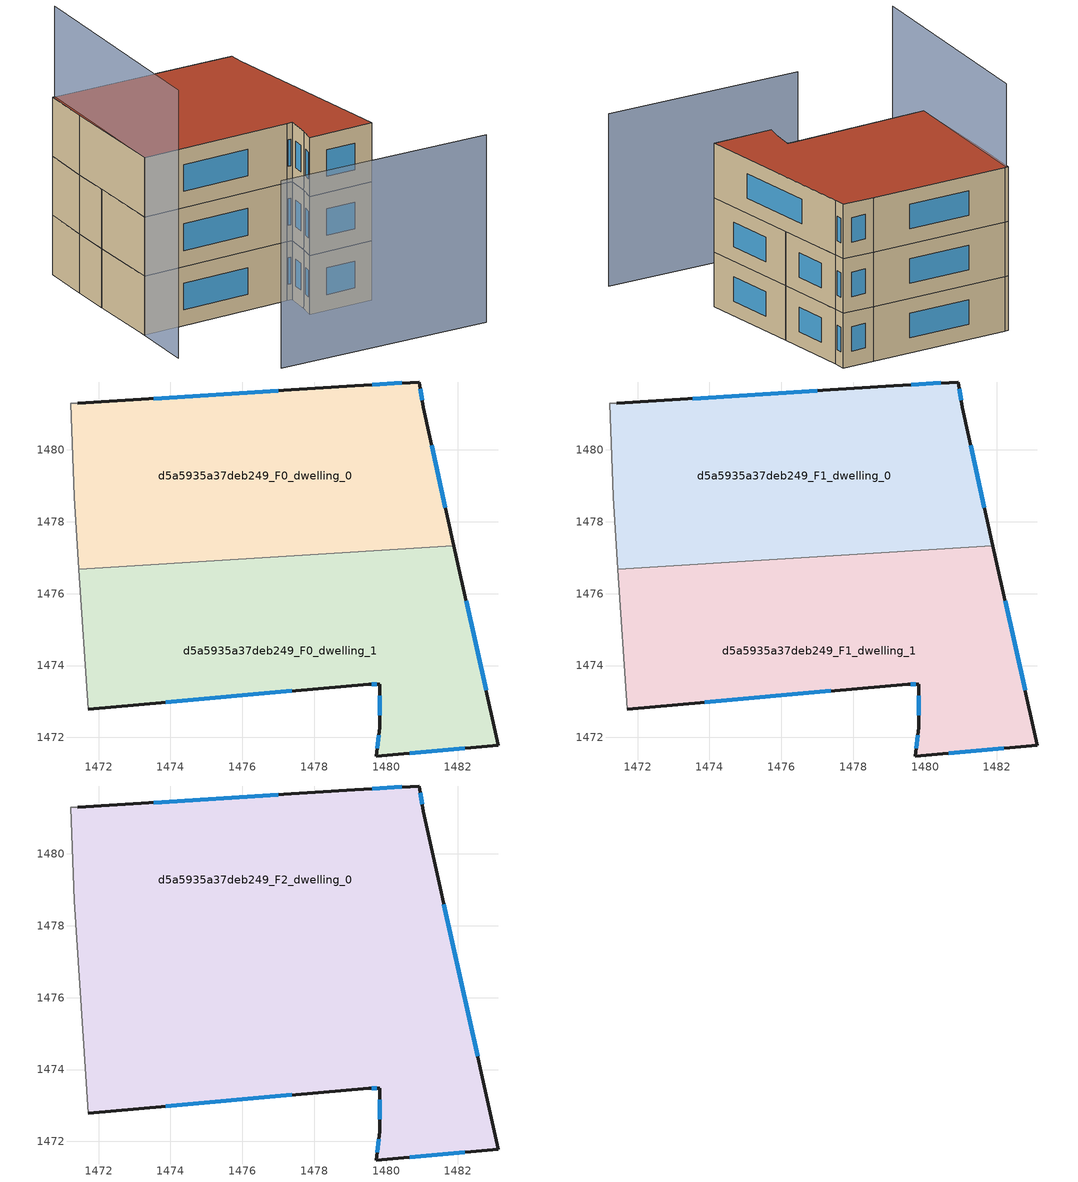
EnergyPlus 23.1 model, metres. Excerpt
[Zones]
d5a5935a37deb249_F0_dwelling_0
 floor ground (EU_floor_Construction): 1480.93,1481.89 1481.03,1481.19 1481.89,1477.33 1471.46,1476.67 1471.32,1478.69 1471.22,1481.29 1471.42,1481.29 1479.13,1481.79 z0
 wall outside (EU_wall_Construction): 1481.89,1477.33 1481.03,1481.19 1480.93,1481.89 1479.13,1481.79 1471.42,1481.29 z0:3
 wall adiabatic (EU_wall_Construction): 1471.42,1481.29 1471.22,1481.29 1471.32,1478.69 1471.46,1476.67 z0:3
 wall to d5a5935a37deb249_F0_dwelling_1 (EU_wall_Construction): 1471.46,1476.67 1481.89,1477.33 z0:3
 window (EU_Window_Construction): 1477.01,1481.65 1473.54,1481.43 / 1480.43,1481.86 1479.62,1481.82 / 1481,1481.38 1480.96,1481.7 / 1481.65,1478.39 1481.27,1480.13 z0.83:2.17
d5a5935a37deb249_F0_dwelling_1
 floor ground (EU_floor_Construction): 1481.89,1477.33 1483.13,1471.78 1479.72,1471.48 1479.82,1472.28 1479.82,1473.49 1479.53,1473.49 1471.72,1472.79 1471.46,1476.67 z0
 wall outside (EU_wall_Construction): 1471.72,1472.79 1479.53,1473.49 1479.82,1473.49 1479.82,1472.28 1479.72,1471.48 1483.13,1471.78 1481.89,1477.33 z0:3
 wall adiabatic (EU_wall_Construction): 1471.46,1476.67 1471.72,1472.79 z0:3
 window (EU_Window_Construction): 1473.87,1472.98 1477.38,1473.29 / 1482.79,1473.31 1482.23,1475.8 / 1480.66,1471.57 1482.19,1471.7 / 1479.8,1472.06 1479.75,1471.7 / 1479.82,1473.15 1479.82,1472.61 / 1479.61,1473.49 1479.74,1473.49 z0.83:2.17
d5a5935a37deb249_F1_dwelling_0
 floor to d5a5935a37deb249_F0_dwelling_0 (EU_floor_Construction): 1480.93,1481.89 1481.03,1481.19 1481.89,1477.33 1471.46,1476.67 1471.32,1478.69 1471.22,1481.29 1471.42,1481.29 1479.13,1481.79 z3
 wall outside (EU_wall_Construction): 1481.89,1477.33 1481.03,1481.19 1480.93,1481.89 1479.13,1481.79 1471.42,1481.29 z3:6
 wall adiabatic (EU_wall_Construction): 1471.42,1481.29 1471.22,1481.29 1471.32,1478.69 1471.46,1476.67 z3:6
 wall to d5a5935a37deb249_F1_dwelling_1 (EU_wall_Construction): 1471.46,1476.67 1481.89,1477.33 z3:6
 window (EU_Window_Construction): 1477.01,1481.65 1473.54,1481.43 / 1480.43,1481.86 1479.62,1481.82 / 1481,1481.38 1480.96,1481.7 / 1481.65,1478.39 1481.27,1480.13 z3.83:5.17
d5a5935a37deb249_F1_dwelling_1
 floor to d5a5935a37deb249_F0_dwelling_1 (EU_floor_Construction): 1481.89,1477.33 1483.13,1471.78 1479.72,1471.48 1479.82,1472.28 1479.82,1473.49 1479.52,1473.49 1471.72,1472.79 1471.46,1476.67 z3
 wall outside (EU_wall_Construction): 1471.72,1472.79 1479.53,1473.49 1479.82,1473.49 1479.82,1472.28 1479.72,1471.48 1483.13,1471.78 1481.89,1477.33 z3:6
 wall adiabatic (EU_wall_Construction): 1471.46,1476.67 1471.72,1472.79 z3:6
 window (EU_Window_Construction): 1473.87,1472.98 1477.38,1473.29 / 1482.79,1473.31 1482.23,1475.8 / 1480.66,1471.57 1482.19,1471.7 / 1479.8,1472.06 1479.75,1471.7 / 1479.82,1473.15 1479.82,1472.61 / 1479.61,1473.49 1479.74,1473.49 z3.83:5.17
d5a5935a37deb249_F2_dwelling_0
 floor to d5a5935a37deb249_F1_dwelling_0 (EU_floor_Construction): 1480.93,1481.89 1481.03,1481.19 1481.89,1477.33 1471.46,1476.67 1471.32,1478.69 1471.22,1481.29 1471.42,1481.29 1479.13,1481.79 z6
 floor to d5a5935a37deb249_F1_dwelling_1 (EU_floor_Construction): 1481.89,1477.33 1483.13,1471.78 1479.72,1471.48 1479.82,1472.28 1479.82,1473.49 1479.52,1473.49 1471.72,1472.79 1471.46,1476.67 z6
 wall outside (EU_wall_Construction): 1471.72,1472.79 1479.53,1473.49 1479.82,1473.49 1479.82,1472.28 1479.72,1471.48 1483.13,1471.78 1481.03,1481.19 1480.93,1481.89 1479.13,1481.79 1471.42,1481.29 z6:9
 wall adiabatic (EU_wall_Construction): 1471.42,1481.29 1471.22,1481.29 1471.32,1478.69 1471.72,1472.79 z6:9
 window (EU_Window_Construction): 1473.87,1472.98 1477.38,1473.29 / 1477.01,1481.65 1473.54,1481.43 / 1480.43,1481.86 1479.62,1481.82 / 1481,1481.38 1480.96,1481.7 / 1482.55,1474.37 1481.61,1478.6 / 1480.66,1471.57 1482.19,1471.7 / 1479.8,1472.06 1479.75,1471.7 / 1479.82,1473.15 1479.82,1472.61 / 1479.61,1473.49 1479.74,1473.49 z6.83:8.17
 roof outside (EU_roof_Construction): 1483.13,1471.78 1481.03,1481.19 1480.93,1481.89 1479.13,1481.79 1471.42,1481.29 1471.22,1481.29 1471.32,1478.69 1471.72,1472.79 1479.53,1473.49 1479.82,1473.49 1479.82,1472.28 1479.72,1471.48 z9
shading: 1471.34,1481.3 1471.86,1469.61 z0:13.6; 1475.62,1466.38 1486.69,1466.97 z0:9.5
[Building]
EU S2 Campaign: North Axis=0; Terrain=City; Solar Distribution=FullExterior
[Site:Location]
Lyon-Bron: Latitude=45.75; Longitude=5; Time Zone=1; Elevation=198
[SizingPeriod:WeatherFileDays]
AnnualSizingPeriod: Begin Month=1; Begin Day of Month=1; End Month=12; End Day of Month=31; Day of Week for Start Day=Monday; Use Weather File Daylight Saving Period=No; Use Weather File Rain and Snow Indicators=No
[MATERIAL]
EU_InternalMass_Material: Roughness=MediumRough; Thickness=0.1; Conductivity=1; Density=1800; Specific Heat=900; Thermal Absorptance=0.9; Solar Absorptance=0.7; Visible Absorptance=0.7
[MATERIAL:NOMASS] Roughness=MediumRough; Thermal Absorptance=0.9; Solar Absorptance=0.7; Visible Absorptance=0.7
Name | Thermal Resistance
EU_wall_NoMass | 0.87146
EU_roof_NoMass | 0.842276
EU_floor_NoMass | 0.496999
[WINDOWMATERIAL:SIMPLEGLAZINGSYSTEM]
EU_Window_SimpleGlazing: UFactor=2.2525; Solar Heat Gain Coefficient=0.76; Visible Transmittance=0.76
[CONSTRUCTION]
EU_wall_Construction: EU_wall_NoMass
EU_roof_Construction: EU_roof_NoMass
EU_floor_Construction: EU_floor_NoMass
EU_Window_Construction: EU_Window_SimpleGlazing
EU_InternalMass_Construction: EU_InternalMass_Material
[ZONE] Type=1; Multiplier=1; Ceiling Height=autocalculate; Floor Area=autocalculate; Part of Total Floor Area=Yes
Name | Volume
d5a5935a37deb249_F0_dwelling_0; d5a5935a37deb249_F1_dwelling_0 | 139.704
d5a5935a37deb249_F2_dwelling_0 | 279.4
d5a5935a37deb249_F0_dwelling_1 | 139.698
d5a5935a37deb249_F1_dwelling_1 | 139.699
[INTERNALMASS] Construction=EU_InternalMass_Construction
Name | Zone or ZoneList | Surface Area
d5a5935a37deb249_F0_dwelling_0_EU_InternalMass | d5a5935a37deb249_F0_dwelling_0 | 46.5677
d5a5935a37deb249_F0_dwelling_1_EU_InternalMass | d5a5935a37deb249_F0_dwelling_1 | 46.566
d5a5935a37deb249_F1_dwelling_0_EU_InternalMass | d5a5935a37deb249_F1_dwelling_0 | 46.5677
d5a5935a37deb249_F1_dwelling_1_EU_InternalMass | d5a5935a37deb249_F1_dwelling_1 | 46.566
d5a5935a37deb249_F2_dwelling_0_EU_InternalMass | d5a5935a37deb249_F2_dwelling_0 | 93.1331
[OTHEREQUIPMENT] Fuel Type=Electricity; Design Level Calculation Method=Watts/Area; Power per Zone Floor Area=1; Fraction Latent=0; Fraction Radiant=0; Fraction Lost=0; Carbon Dioxide Generation Rate=0; EndUse Subcategory=EU_Step8_InternalGains
Name | Zone or ZoneList or Space or SpaceList | Schedule
EU_Step8_InternalGain_d5a5935a37deb249_F0_dwelling_0_f000 | d5a5935a37deb249_F0_dwelling_0 | EU_Step8_GainSchedule_d5a5935a37deb249_F0_dwelling_0_f000
EU_Step8_InternalGain_d5a5935a37deb249_F0_dwelling_1_f000 | d5a5935a37deb249_F0_dwelling_1 | EU_Step8_GainSchedule_d5a5935a37deb249_F0_dwelling_1_f000
EU_Step8_InternalGain_d5a5935a37deb249_F1_dwelling_0_f000 | d5a5935a37deb249_F1_dwelling_0 | EU_Step8_GainSchedule_d5a5935a37deb249_F1_dwelling_0_f000
EU_Step8_InternalGain_d5a5935a37deb249_F1_dwelling_1_f000 | d5a5935a37deb249_F1_dwelling_1 | EU_Step8_GainSchedule_d5a5935a37deb249_F1_dwelling_1_f000
EU_Step8_InternalGain_d5a5935a37deb249_F2_dwelling_0_f000 | d5a5935a37deb249_F2_dwelling_0 | EU_Step8_GainSchedule_d5a5935a37deb249_F2_dwelling_0_f000
[ZONEVENTILATION:DESIGNFLOWRATE] Schedule=EU_AlwaysOn; Design Flow Rate Calculation Method=AirChanges/Hour; Air Changes per Hour=0.425; Ventilation Type=Natural; Fan Pressure Rise=0; Fan Total Efficiency=1; Constant Term Coefficient=1; Temperature Term Coefficient=0; Velocity Term Coefficient=0; Velocity Squared Term Coefficient=0; Minimum Indoor Temperature=-100; Maximum Indoor Temperature=100; Delta Temperature=-100; Minimum Outdoor Temperature=-100; Maximum Outdoor Temperature=100; Maximum Wind Speed=40
Name | Zone or ZoneList or Space or SpaceList
EU_ConstantAir_d5a5935a37deb249_F0_dwelling_0 | d5a5935a37deb249_F0_dwelling_0
EU_ConstantAir_d5a5935a37deb249_F0_dwelling_1 | d5a5935a37deb249_F0_dwelling_1
EU_ConstantAir_d5a5935a37deb249_F1_dwelling_0 | d5a5935a37deb249_F1_dwelling_0
EU_ConstantAir_d5a5935a37deb249_F1_dwelling_1 | d5a5935a37deb249_F1_dwelling_1
EU_ConstantAir_d5a5935a37deb249_F2_dwelling_0 | d5a5935a37deb249_F2_dwelling_0
[HVACTEMPLATE:THERMOSTAT] Constant Heating Setpoint=20; Constant Cooling Setpoint=50
EU_HeatOnly_d5a5935a37deb249_F0_dwelling_0; EU_HeatOnly_d5a5935a37deb249_F0_dwelling_1; EU_HeatOnly_d5a5935a37deb249_F1_dwelling_0; EU_HeatOnly_d5a5935a37deb249_F1_dwelling_1; EU_HeatOnly_d5a5935a37deb249_F2_dwelling_0
[HVACTEMPLATE:ZONE:IDEALLOADSAIRSYSTEM] System Availability Schedule=EU_AlwaysOn; Maximum Heating Supply Air Temperature=50; Minimum Cooling Supply Air Temperature=13; Maximum Heating Supply Air Humidity Ratio=0.0156; Minimum Cooling Supply Air Humidity Ratio=0.0077; Heating Limit=NoLimit; Cooling Limit=NoLimit; Heating Availability Schedule=EU_AlwaysOn; Cooling Availability Schedule=EU_CoolingOff; Dehumidification Control Type=ConstantSensibleHeatRatio; Cooling Sensible Heat Ratio=0.7; Dehumidification Setpoint=60; Humidification Control Type=None; Humidification Setpoint=30; Outdoor Air Method=None; Outdoor Air Flow Rate per Person=0.00944; Outdoor Air Flow Rate per Zone Floor Area=0; Outdoor Air Flow Rate per Zone=0; Demand Controlled Ventilation Type=None; Outdoor Air Economizer Type=NoEconomizer; Heat Recovery Type=None; Sensible Heat Recovery Effectiveness=0.7; Latent Heat Recovery Effectiveness=0.65
Name | Template Thermostat
d5a5935a37deb249_F0_dwelling_0 | EU_HeatOnly_d5a5935a37deb249_F0_dwelling_0
d5a5935a37deb249_F0_dwelling_1 | EU_HeatOnly_d5a5935a37deb249_F0_dwelling_1
d5a5935a37deb249_F1_dwelling_0 | EU_HeatOnly_d5a5935a37deb249_F1_dwelling_0
d5a5935a37deb249_F1_dwelling_1 | EU_HeatOnly_d5a5935a37deb249_F1_dwelling_1
d5a5935a37deb249_F2_dwelling_0 | EU_HeatOnly_d5a5935a37deb249_F2_dwelling_0
[SIZING:ZONE] Zone Cooling Design Supply Air Temperature Input Method=SupplyAirTemperature; Zone Cooling Design Supply Air Temperature=13; Zone Heating Design Supply Air Temperature Input Method=SupplyAirTemperature; Zone Heating Design Supply Air Temperature=50; Zone Cooling Design Supply Air Humidity Ratio=0.008; Zone Heating Design Supply Air Humidity Ratio=0.008; Cooling Design Air Flow Method=DesignDay; Cooling Design Air Flow Rate=0; Cooling Minimum Air Flow per Zone Floor Area=0.000762; Cooling Minimum Air Flow=0; Cooling Minimum Air Flow Fraction=0.2; Heating Design Air Flow Method=DesignDay; Heating Design Air Flow Rate=0; Heating Maximum Air Flow per Zone Floor Area=0.002032; Heating Maximum Air Flow=0.141576; Heating Maximum Air Flow Fraction=0.3; Account for Dedicated Outdoor Air System=No; Dedicated Outdoor Air System Control Strategy=NeutralSupplyAir; Dedicated Outdoor Air Low Setpoint Temperature for Design=autosize; Dedicated Outdoor Air High Setpoint Temperature for Design=autosize; Zone Load Sizing Method=Sensible Load Only No Latent Load; Zone Latent Cooling Design Supply Air Humidity Ratio Input Method=HumidityRatioDifference; Zone Cooling Design Supply Air Humidity Ratio Difference=0.005; Zone Latent Heating Design Supply Air Humidity Ratio Input Method=HumidityRatioDifference; Zone Humidification Design Supply Air Humidity Ratio Difference=0.005
d5a5935a37deb249_F0_dwelling_0; d5a5935a37deb249_F0_dwelling_1; d5a5935a37deb249_F1_dwelling_0; d5a5935a37deb249_F1_dwelling_1; d5a5935a37deb249_F2_dwelling_0
[SCHEDULE:CONSTANT]
Name | Hourly Value
EU_AlwaysOn | 1
EU_CoolingOff | 0
[SCHEDULE:FILE] Column Number=1; Rows to Skip at Top=0; Number of Hours of Data=8760; Column Separator=Comma; Interpolate to Timestep=No; Minutes per Item=60; Adjust Schedule for Daylight Savings=Yes
Name | File
EU_Step8_GainSchedule_d5a5935a37deb249_F0_dwelling_0_f000 | ../../schedules/d5a5935a37deb249/d5a5935a37deb249_F0_dwelling_0_f000_gain.csv
EU_Step8_GainSchedule_d5a5935a37deb249_F0_dwelling_1_f000 | ../../schedules/d5a5935a37deb249/d5a5935a37deb249_F0_dwelling_1_f000_gain.csv
EU_Step8_GainSchedule_d5a5935a37deb249_F1_dwelling_0_f000 | ../../schedules/d5a5935a37deb249/d5a5935a37deb249_F1_dwelling_0_f000_gain.csv
EU_Step8_GainSchedule_d5a5935a37deb249_F1_dwelling_1_f000 | ../../schedules/d5a5935a37deb249/d5a5935a37deb249_F1_dwelling_1_f000_gain.csv
EU_Step8_GainSchedule_d5a5935a37deb249_F2_dwelling_0_f000 | ../../schedules/d5a5935a37deb249/d5a5935a37deb249_F2_dwelling_0_f000_gain.csv
